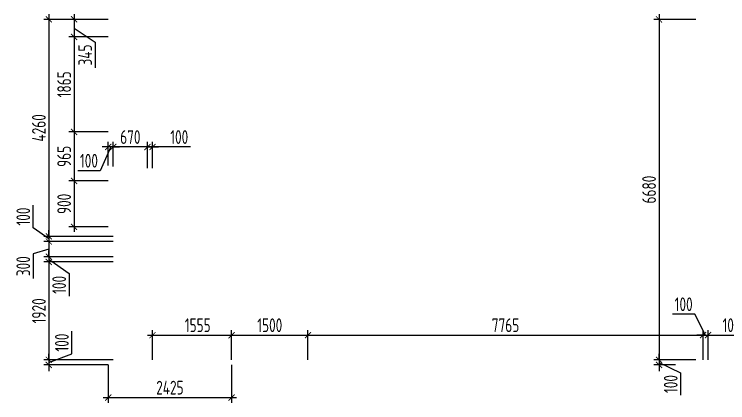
# Model space of a CAD drawing. Header units: millimetres. Extents: x -350007 to 536090, y -888 to 198380.
# Drawn here: x 85126 to 99144, y 119830 to 127451 of the extents above; entities that cross this region are included whole.
import ezdxf

# ---------------------------------------------------------------- set-up
doc = ezdxf.new("R2010")
doc.units = ezdxf.units.MM
doc.layers.add('АР_Размеры нов.', color=15, linetype='Continuous', lineweight=0)
doc.styles.add('ISOCPEUR', font='isocpeur.ttf', dxfattribs={"width": 0.7})
doc.dimstyles.new('R_100', dxfattribs={"dimtxt": 270, "dimasz": 120, "dimexe": 100, "dimexo": 0, "dimgap": 60, "dimtad": 1, "dimdec": 0, "dimrnd": 5, "dimzin": 0, "dimdsep": 46, "dimtxsty": 'ISOCPEUR', "dimblk": 'ARCHTICK', "dimcen": 0, "dimdle": 100, "dimclrd": 256, "dimclre": 256, "dimclrt": 256, "dimadec": 0, "dimazin": 0, "dimtfac": 2, "dimtdec": 0, "dimtofl": 0, "dimtmove": 1, "dimatfit": 3, "dimfxl": 1, "dimtvp": 3, "dimtolj": 1, "dimtzin": 0, "dimarcsym": 0})

# ---------------------------------------------------------------- blocks, each defined once
blk = doc.blocks.new('_ArchTick')
at = {"color": 0, "linetype": 'ByBlock', "const_width": 0.15}
blk.add_lwpolyline([(-0.5, -0.5), (0.5, 0.5)], dxfattribs=at)
blk = doc.blocks.new('*D2378')
at = {"layer": 'Defpoints', "color": 0, "ltscale": 500, "transparency": 16777216}
for p in [(87842, 124847), (87742, 124429), (87842, 124429)]:
    blk.add_point(p, dxfattribs=at)
at = {"layer": 'АР_Размеры нов.', "lineweight": -2, "ltscale": 500, "transparency": 16777216}
for p, q in [((87742, 124429), (87742, 124947)), ((87842, 124429), (87842, 124947)), ((87742, 124847), (87622, 124847)), ((87742, 124847), (87842, 124847)), ((87842, 124847), (87962, 124847)), ((88588, 124847), (87842, 124847))]:
    blk.add_line(p, q, dxfattribs=at)
at = {"layer": 'АР_Размеры нов.', "lineweight": -2, "ltscale": 500, "transparency": 16777216, "xscale": 120, "yscale": 120, "zscale": 120}
blk.add_blockref('_ArchTick', (87742, 124847), dxfattribs=at)
at = {"layer": 'АР_Размеры нов.', "lineweight": -2, "ltscale": 500, "transparency": 16777216, "xscale": 120, "yscale": 120, "zscale": 120, "rotation": 180}
blk.add_blockref('_ArchTick', (87842, 124847), dxfattribs=at)
at = {"layer": 'АР_Размеры нов.', "lineweight": 13, "ltscale": 500, "transparency": 16777216, "insert": (88367, 125042), "char_height": 270, "attachment_point": 5, "style": 'ISOCPEUR'}
blk.add_mtext('\\A1;100', dxfattribs=at)
blk = doc.blocks.new('*D2379')
at = {"layer": 'Defpoints', "color": 0, "ltscale": 500, "transparency": 16777216}
for p in [(87072, 124847), (87742, 124801), (87072, 124757)]:
    blk.add_point(p, dxfattribs=at)
at = {"layer": 'АР_Размеры нов.', "lineweight": -2, "ltscale": 500, "transparency": 16777216}
for p, q in [((87072, 124757), (87072, 124947)), ((87742, 124801), (87742, 124947)), ((87842, 124847), (86972, 124847))]:
    blk.add_line(p, q, dxfattribs=at)
at = {"layer": 'АР_Размеры нов.', "lineweight": -2, "ltscale": 500, "transparency": 16777216, "xscale": 120, "yscale": 120, "zscale": 120, "rotation": 180}
blk.add_blockref('_ArchTick', (87072, 124847), dxfattribs=at)
at = {"layer": 'АР_Размеры нов.', "lineweight": -2, "ltscale": 500, "transparency": 16777216, "xscale": 120, "yscale": 120, "zscale": 120}
blk.add_blockref('_ArchTick', (87742, 124847), dxfattribs=at)
at = {"layer": 'АР_Размеры нов.', "lineweight": 13, "ltscale": 500, "transparency": 16777216, "insert": (87407, 125042), "char_height": 270, "attachment_point": 5, "style": 'ISOCPEUR'}
blk.add_mtext('\\A1;670', dxfattribs=at)
blk = doc.blocks.new('*D2380')
at = {"layer": 'Defpoints', "color": 0, "ltscale": 500, "transparency": 16777216}
for p in [(86972, 124847), (86972, 124486), (87072, 124462)]:
    blk.add_point(p, dxfattribs=at)
at = {"layer": 'АР_Размеры нов.', "lineweight": -2, "ltscale": 500, "transparency": 16777216}
for p, q in [((86972, 124486), (86972, 124947)), ((87072, 124462), (87072, 124947)), ((87022, 124847), (86814, 124382)), ((86972, 124847), (86852, 124847)), ((87072, 124847), (86972, 124847)), ((87072, 124847), (87192, 124847)), ((86814, 124382), (86373, 124382))]:
    blk.add_line(p, q, dxfattribs=at)
at = {"layer": 'АР_Размеры нов.', "lineweight": -2, "ltscale": 500, "transparency": 16777216, "xscale": 120, "yscale": 120, "zscale": 120}
blk.add_blockref('_ArchTick', (86972, 124847), dxfattribs=at)
at = {"layer": 'АР_Размеры нов.', "lineweight": -2, "ltscale": 500, "transparency": 16777216, "xscale": 120, "yscale": 120, "zscale": 120, "rotation": 180}
blk.add_blockref('_ArchTick', (87072, 124847), dxfattribs=at)
at = {"layer": 'АР_Размеры нов.', "lineweight": 13, "ltscale": 500, "transparency": 16777216, "insert": (86593, 124577), "char_height": 270, "attachment_point": 5, "style": 'ISOCPEUR'}
blk.add_mtext('\\A1;100', dxfattribs=at)
blk = doc.blocks.new('*D2381')
at = {"layer": 'Defpoints', "color": 0, "ltscale": 500, "transparency": 16777216}
for p in [(86972, 127351), (85805, 123093), (87072, 123093)]:
    blk.add_point(p, dxfattribs=at)
at = {"layer": 'АР_Размеры нов.', "lineweight": -2, "ltscale": 500, "transparency": 16777216}
for p, q in [((85805, 127451), (85805, 122993)), ((86972, 127351), (85705, 127351)), ((87072, 123093), (85705, 123093))]:
    blk.add_line(p, q, dxfattribs=at)
at = {"layer": 'АР_Размеры нов.', "lineweight": -2, "ltscale": 500, "transparency": 16777216, "xscale": 120, "yscale": 120, "zscale": 120}
for p, rotation in [((85805, 127351), 90), ((85805, 123093), 270)]:
    blk.add_blockref('_ArchTick', p, dxfattribs=dict(at, rotation=rotation))
at = {"layer": 'АР_Размеры нов.', "lineweight": 13, "ltscale": 500, "transparency": 16777216, "insert": (85610, 125222), "char_height": 270, "attachment_point": 5, "rotation": 90, "style": 'ISOCPEUR'}
blk.add_mtext('\\A1;4260', dxfattribs=at)
blk = doc.blocks.new('*D2382')
at = {"layer": 'Defpoints', "color": 0, "ltscale": 500, "transparency": 16777216}
for p in [(87072, 123093), (85805, 122993), (87072, 122993)]:
    blk.add_point(p, dxfattribs=at)
at = {"layer": 'АР_Размеры нов.', "lineweight": -2, "ltscale": 500, "transparency": 16777216}
for p, q in [((85498, 123261), (85498, 123703)), ((85805, 123043), (85498, 123261)), ((87072, 123093), (85705, 123093)), ((85805, 123093), (85805, 123213)), ((85805, 123093), (85805, 122993)), ((87072, 122993), (85705, 122993)), ((85805, 122993), (85805, 122873))]:
    blk.add_line(p, q, dxfattribs=at)
at = {"layer": 'АР_Размеры нов.', "lineweight": -2, "ltscale": 500, "transparency": 16777216, "xscale": 120, "yscale": 120, "zscale": 120}
for p, rotation in [((85805, 123093), 270), ((85805, 122993), 90)]:
    blk.add_blockref('_ArchTick', p, dxfattribs=dict(at, rotation=rotation))
at = {"layer": 'АР_Размеры нов.', "lineweight": 13, "ltscale": 500, "transparency": 16777216, "insert": (85303, 123482), "char_height": 270, "attachment_point": 5, "rotation": 90, "style": 'ISOCPEUR'}
blk.add_mtext('\\A1;100', dxfattribs=at)
blk = doc.blocks.new('*D2383')
at = {"layer": 'Defpoints', "color": 0, "ltscale": 500, "transparency": 16777216}
for p in [(87072, 122993), (85805, 122693), (87072, 122693)]:
    blk.add_point(p, dxfattribs=at)
at = {"layer": 'АР_Размеры нов.', "lineweight": -2, "ltscale": 500, "transparency": 16777216}
for p, q in [((85805, 123093), (85805, 122593)), ((87072, 122993), (85705, 122993)), ((85805, 122843), (85498, 122748)), ((85498, 122748), (85498, 122268)), ((87072, 122693), (85705, 122693))]:
    blk.add_line(p, q, dxfattribs=at)
at = {"layer": 'АР_Размеры нов.', "lineweight": -2, "ltscale": 500, "transparency": 16777216, "xscale": 120, "yscale": 120, "zscale": 120}
for p, rotation in [((85805, 122993), 90), ((85805, 122693), 270)]:
    blk.add_blockref('_ArchTick', p, dxfattribs=dict(at, rotation=rotation))
at = {"layer": 'АР_Размеры нов.', "lineweight": 13, "ltscale": 500, "transparency": 16777216, "insert": (85303, 122508), "char_height": 270, "attachment_point": 5, "rotation": 90, "style": 'ISOCPEUR'}
blk.add_mtext('\\A1;300', dxfattribs=at)
blk = doc.blocks.new('*D2384')
at = {"layer": 'Defpoints', "color": 0, "ltscale": 500, "transparency": 16777216}
for p in [(87072, 122693), (85805, 122593), (87072, 122593)]:
    blk.add_point(p, dxfattribs=at)
at = {"layer": 'АР_Размеры нов.', "lineweight": -2, "ltscale": 500, "transparency": 16777216}
for p, q in [((85805, 122693), (85805, 122813)), ((87072, 122693), (85705, 122693)), ((85805, 122693), (85805, 122593)), ((87072, 122593), (85705, 122593)), ((85805, 122643), (86203, 122363)), ((85805, 122593), (85805, 122473)), ((86203, 122363), (86203, 121921))]:
    blk.add_line(p, q, dxfattribs=at)
at = {"layer": 'АР_Размеры нов.', "lineweight": -2, "ltscale": 500, "transparency": 16777216, "xscale": 120, "yscale": 120, "zscale": 120}
for p, rotation in [((85805, 122693), 270), ((85805, 122593), 90)]:
    blk.add_blockref('_ArchTick', p, dxfattribs=dict(at, rotation=rotation))
at = {"layer": 'АР_Размеры нов.', "lineweight": 13, "ltscale": 500, "transparency": 16777216, "insert": (86008, 122142), "char_height": 270, "attachment_point": 5, "rotation": 90, "style": 'ISOCPEUR'}
blk.add_mtext('\\A1;100', dxfattribs=at)
blk = doc.blocks.new('*D2385')
at = {"layer": 'Defpoints', "color": 0, "ltscale": 500, "transparency": 16777216}
for p in [(87072, 122593), (85805, 120671), (87072, 120671)]:
    blk.add_point(p, dxfattribs=at)
at = {"layer": 'АР_Размеры нов.', "lineweight": -2, "ltscale": 500, "transparency": 16777216}
for p, q in [((85805, 122693), (85805, 120571)), ((87072, 122593), (85705, 122593)), ((87072, 120671), (85705, 120671))]:
    blk.add_line(p, q, dxfattribs=at)
at = {"layer": 'АР_Размеры нов.', "lineweight": -2, "ltscale": 500, "transparency": 16777216, "xscale": 120, "yscale": 120, "zscale": 120}
for p, rotation in [((85805, 122593), 90), ((85805, 120671), 270)]:
    blk.add_blockref('_ArchTick', p, dxfattribs=dict(at, rotation=rotation))
at = {"layer": 'АР_Размеры нов.', "lineweight": 13, "ltscale": 500, "transparency": 16777216, "insert": (85610, 121632), "char_height": 270, "attachment_point": 5, "rotation": 90, "style": 'ISOCPEUR'}
blk.add_mtext('\\A1;1920', dxfattribs=at)
blk = doc.blocks.new('*D2386')
at = {"layer": 'Defpoints', "color": 0, "ltscale": 500, "transparency": 16777216}
for p in [(89395, 121155), (87842, 120671), (89395, 120671)]:
    blk.add_point(p, dxfattribs=at)
at = {"layer": 'АР_Размеры нов.', "lineweight": -2, "ltscale": 500, "transparency": 16777216}
for p, q in [((87742, 121155), (89495, 121155)), ((87842, 120671), (87842, 121255)), ((89395, 120671), (89395, 121255))]:
    blk.add_line(p, q, dxfattribs=at)
at = {"layer": 'АР_Размеры нов.', "lineweight": -2, "ltscale": 500, "transparency": 16777216, "xscale": 120, "yscale": 120, "zscale": 120, "rotation": 180}
blk.add_blockref('_ArchTick', (87842, 121155), dxfattribs=at)
at = {"layer": 'АР_Размеры нов.', "lineweight": -2, "ltscale": 500, "transparency": 16777216, "xscale": 120, "yscale": 120, "zscale": 120}
blk.add_blockref('_ArchTick', (89395, 121155), dxfattribs=at)
at = {"layer": 'АР_Размеры нов.', "lineweight": 13, "ltscale": 500, "transparency": 16777216, "insert": (88730, 121350), "char_height": 270, "attachment_point": 5, "style": 'ISOCPEUR'}
blk.add_mtext('\\A1;1555', dxfattribs=at)
blk = doc.blocks.new('*D2387')
at = {"layer": 'Defpoints', "color": 0, "ltscale": 500, "transparency": 16777216}
for p in [(90896, 121155), (89395, 120671), (90896, 120671)]:
    blk.add_point(p, dxfattribs=at)
at = {"layer": 'АР_Размеры нов.', "lineweight": -2, "ltscale": 500, "transparency": 16777216}
for p, q in [((89295, 121155), (90996, 121155)), ((89395, 120671), (89395, 121255)), ((90896, 120671), (90896, 121255))]:
    blk.add_line(p, q, dxfattribs=at)
at = {"layer": 'АР_Размеры нов.', "lineweight": -2, "ltscale": 500, "transparency": 16777216, "xscale": 120, "yscale": 120, "zscale": 120, "rotation": 180}
blk.add_blockref('_ArchTick', (89395, 121155), dxfattribs=at)
at = {"layer": 'АР_Размеры нов.', "lineweight": -2, "ltscale": 500, "transparency": 16777216, "xscale": 120, "yscale": 120, "zscale": 120}
blk.add_blockref('_ArchTick', (90896, 121155), dxfattribs=at)
at = {"layer": 'АР_Размеры нов.', "lineweight": 13, "ltscale": 500, "transparency": 16777216, "insert": (90146, 121350), "char_height": 270, "attachment_point": 5, "style": 'ISOCPEUR'}
blk.add_mtext('\\A1;1500', dxfattribs=at)
blk = doc.blocks.new('*D2388')
at = {"layer": 'Defpoints', "color": 0, "ltscale": 500, "transparency": 16777216}
for p in [(98659, 121155), (90896, 120671), (98659, 120671)]:
    blk.add_point(p, dxfattribs=at)
at = {"layer": 'АР_Размеры нов.', "lineweight": -2, "ltscale": 500, "transparency": 16777216}
for p, q in [((90796, 121155), (98759, 121155)), ((90896, 120671), (90896, 121255)), ((98659, 120671), (98659, 121255))]:
    blk.add_line(p, q, dxfattribs=at)
at = {"layer": 'АР_Размеры нов.', "lineweight": -2, "ltscale": 500, "transparency": 16777216, "xscale": 120, "yscale": 120, "zscale": 120, "rotation": 180}
blk.add_blockref('_ArchTick', (90896, 121155), dxfattribs=at)
at = {"layer": 'АР_Размеры нов.', "lineweight": -2, "ltscale": 500, "transparency": 16777216, "xscale": 120, "yscale": 120, "zscale": 120}
blk.add_blockref('_ArchTick', (98659, 121155), dxfattribs=at)
at = {"layer": 'АР_Размеры нов.', "lineweight": 13, "ltscale": 500, "transparency": 16777216, "insert": (94778, 121350), "char_height": 270, "attachment_point": 5, "style": 'ISOCPEUR'}
blk.add_mtext('\\A1;7765', dxfattribs=at)
blk = doc.blocks.new('*D2389')
at = {"layer": 'Defpoints', "color": 0, "ltscale": 500, "transparency": 16777216}
for p in [(98759, 121155), (98659, 120671), (98759, 120671)]:
    blk.add_point(p, dxfattribs=at)
at = {"layer": 'АР_Размеры нов.', "lineweight": -2, "ltscale": 500, "transparency": 16777216}
for p, q in [((98498, 121566), (98057, 121566)), ((98709, 121155), (98498, 121566)), ((98659, 121155), (98539, 121155)), ((98659, 120671), (98659, 121255)), ((98659, 121155), (98759, 121155)), ((98759, 120671), (98759, 121255)), ((98759, 121155), (98879, 121155))]:
    blk.add_line(p, q, dxfattribs=at)
at = {"layer": 'АР_Размеры нов.', "lineweight": -2, "ltscale": 500, "transparency": 16777216, "xscale": 120, "yscale": 120, "zscale": 120}
blk.add_blockref('_ArchTick', (98659, 121155), dxfattribs=at)
at = {"layer": 'АР_Размеры нов.', "lineweight": -2, "ltscale": 500, "transparency": 16777216, "xscale": 120, "yscale": 120, "zscale": 120, "rotation": 180}
blk.add_blockref('_ArchTick', (98759, 121155), dxfattribs=at)
at = {"layer": 'АР_Размеры нов.', "lineweight": 13, "ltscale": 500, "transparency": 16777216, "insert": (98278, 121761), "char_height": 270, "attachment_point": 5, "style": 'ISOCPEUR'}
blk.add_mtext('\\A1;100', dxfattribs=at)
blk = doc.blocks.new('*D2390')
at = {"layer": 'Defpoints', "color": 0, "ltscale": 500, "transparency": 16777216}
for p in [(99771, 121155), (98759, 120671), (99771, 120671)]:
    blk.add_point(p, dxfattribs=at)
at = {"layer": 'АР_Размеры нов.', "lineweight": -2, "ltscale": 500, "transparency": 16777216}
for p, q in [((98659, 121155), (99871, 121155)), ((98759, 120671), (98759, 121255)), ((99771, 120671), (99771, 121255))]:
    blk.add_line(p, q, dxfattribs=at)
at = {"layer": 'АР_Размеры нов.', "lineweight": -2, "ltscale": 500, "transparency": 16777216, "xscale": 120, "yscale": 120, "zscale": 120, "rotation": 180}
blk.add_blockref('_ArchTick', (98759, 121155), dxfattribs=at)
at = {"layer": 'АР_Размеры нов.', "lineweight": -2, "ltscale": 500, "transparency": 16777216, "xscale": 120, "yscale": 120, "zscale": 120}
blk.add_blockref('_ArchTick', (99771, 121155), dxfattribs=at)
at = {"layer": 'АР_Размеры нов.', "lineweight": 13, "ltscale": 500, "transparency": 16777216, "insert": (99265, 121350), "char_height": 270, "attachment_point": 5, "style": 'ISOCPEUR'}
blk.add_mtext('\\A1;1010', dxfattribs=at)
blk = doc.blocks.new('*D2400')
at = {"layer": 'Defpoints', "color": 0, "ltscale": 500, "transparency": 16777216}
for p in [(98517, 127351), (97794, 120671), (98517, 120671)]:
    blk.add_point(p, dxfattribs=at)
at = {"layer": 'АР_Размеры нов.', "lineweight": -2, "ltscale": 500, "transparency": 16777216}
for p, q in [((97794, 127451), (97794, 120571)), ((98517, 127351), (97694, 127351)), ((98517, 120671), (97694, 120671))]:
    blk.add_line(p, q, dxfattribs=at)
at = {"layer": 'АР_Размеры нов.', "lineweight": -2, "ltscale": 500, "transparency": 16777216, "xscale": 120, "yscale": 120, "zscale": 120}
for p, rotation in [((97794, 127351), 90), ((97794, 120671), 270)]:
    blk.add_blockref('_ArchTick', p, dxfattribs=dict(at, rotation=rotation))
at = {"layer": 'АР_Размеры нов.', "lineweight": 13, "ltscale": 500, "transparency": 16777216, "insert": (97599, 124011), "char_height": 270, "attachment_point": 5, "rotation": 90, "style": 'ISOCPEUR'}
blk.add_mtext('\\A1;6680', dxfattribs=at)
blk = doc.blocks.new('*D2401')
at = {"layer": 'Defpoints', "color": 0, "ltscale": 500, "transparency": 16777216}
for p in [(97794, 120571), (98118, 120571), (98517, 120671)]:
    blk.add_point(p, dxfattribs=at)
at = {"layer": 'АР_Размеры нов.', "lineweight": -2, "ltscale": 500, "transparency": 16777216}
for p, q in [((97794, 120671), (97794, 120791)), ((98517, 120671), (97694, 120671)), ((98118, 120571), (97694, 120571)), ((97794, 120671), (97794, 120571)), ((97794, 120621), (98219, 120416)), ((97794, 120571), (97794, 120451)), ((98219, 120416), (98219, 119975))]:
    blk.add_line(p, q, dxfattribs=at)
at = {"layer": 'АР_Размеры нов.', "lineweight": -2, "ltscale": 500, "transparency": 16777216, "xscale": 120, "yscale": 120, "zscale": 120}
for p, rotation in [((97794, 120671), 270), ((97794, 120571), 90)]:
    blk.add_blockref('_ArchTick', p, dxfattribs=dict(at, rotation=rotation))
at = {"layer": 'АР_Размеры нов.', "lineweight": 13, "ltscale": 500, "transparency": 16777216, "insert": (98024, 120196), "char_height": 270, "attachment_point": 5, "rotation": 90, "style": 'ISOCPEUR'}
blk.add_mtext('\\A1;100', dxfattribs=at)
blk = doc.blocks.new('*D4107')
at = {"layer": 'Defpoints', "color": 0, "transparency": 16777216}
for p in [(86972, 127351), (86301, 127008), (86972, 127008)]:
    blk.add_point(p, dxfattribs=at)
at = {"layer": 'АР_Размеры нов.', "lineweight": -2, "transparency": 16777216}
for p, q in [((86301, 127451), (86301, 126908)), ((86972, 127351), (86201, 127351)), ((86301, 127179), (86713, 126901)), ((86972, 127008), (86201, 127008)), ((86713, 126901), (86713, 126403))]:
    blk.add_line(p, q, dxfattribs=at)
at = {"layer": 'АР_Размеры нов.', "lineweight": -2, "transparency": 16777216, "xscale": 120, "yscale": 120, "zscale": 120}
for p, rotation in [((86301, 127351), 90), ((86301, 127008), 270)]:
    blk.add_blockref('_ArchTick', p, dxfattribs=dict(at, rotation=rotation))
at = {"layer": 'АР_Размеры нов.', "transparency": 16777216, "insert": (86518, 126652), "char_height": 270, "attachment_point": 5, "rotation": 90, "style": 'ISOCPEUR'}
blk.add_mtext('\\A1;345', dxfattribs=at)
blk = doc.blocks.new('*D4108')
at = {"layer": 'Defpoints', "color": 0, "transparency": 16777216}
for p in [(86972, 127008), (86301, 125144), (86972, 125144)]:
    blk.add_point(p, dxfattribs=at)
at = {"layer": 'АР_Размеры нов.', "lineweight": -2, "transparency": 16777216}
for p, q in [((86972, 127008), (86201, 127008)), ((86301, 127108), (86301, 125044)), ((86972, 125144), (86201, 125144))]:
    blk.add_line(p, q, dxfattribs=at)
at = {"layer": 'АР_Размеры нов.', "lineweight": -2, "transparency": 16777216, "xscale": 120, "yscale": 120, "zscale": 120}
for p, rotation in [((86301, 127008), 90), ((86301, 125144), 270)]:
    blk.add_blockref('_ArchTick', p, dxfattribs=dict(at, rotation=rotation))
at = {"layer": 'АР_Размеры нов.', "transparency": 16777216, "insert": (86106, 126076), "char_height": 270, "attachment_point": 5, "rotation": 90, "style": 'ISOCPEUR'}
blk.add_mtext('\\A1;1865', dxfattribs=at)
blk = doc.blocks.new('*D4175')
at = {"layer": 'Defpoints', "color": 0, "transparency": 16777216}
for p in [(85805, 120571), (86972, 120571), (87072, 120671)]:
    blk.add_point(p, dxfattribs=at)
at = {"layer": 'АР_Размеры нов.', "lineweight": -2, "transparency": 16777216}
for p, q in [((86256, 120789), (86256, 121230)), ((85805, 120671), (85805, 120791)), ((85805, 120621), (86256, 120789)), ((87072, 120671), (85705, 120671)), ((86972, 120571), (85705, 120571)), ((85805, 120671), (85805, 120571)), ((85805, 120571), (85805, 120451))]:
    blk.add_line(p, q, dxfattribs=at)
at = {"layer": 'АР_Размеры нов.', "lineweight": -2, "transparency": 16777216, "xscale": 120, "yscale": 120, "zscale": 120}
for p, rotation in [((85805, 120671), 270), ((85805, 120571), 90)]:
    blk.add_blockref('_ArchTick', p, dxfattribs=dict(at, rotation=rotation))
at = {"layer": 'АР_Размеры нов.', "transparency": 16777216, "insert": (86061, 121009), "char_height": 270, "attachment_point": 5, "rotation": 90, "style": 'ISOCPEUR'}
blk.add_mtext('\\A1;100', dxfattribs=at)
blk = doc.blocks.new('*D4176')
at = {"layer": 'Defpoints', "color": 0, "transparency": 16777216}
for p in [(86972, 125144), (86301, 124181), (86972, 124181)]:
    blk.add_point(p, dxfattribs=at)
at = {"layer": 'АР_Размеры нов.', "lineweight": -2, "transparency": 16777216}
for p, q in [((86301, 125244), (86301, 124081)), ((86972, 125144), (86201, 125144)), ((86972, 124181), (86201, 124181))]:
    blk.add_line(p, q, dxfattribs=at)
at = {"layer": 'АР_Размеры нов.', "lineweight": -2, "transparency": 16777216, "xscale": 120, "yscale": 120, "zscale": 120}
for p, rotation in [((86301, 125144), 90), ((86301, 124181), 270)]:
    blk.add_blockref('_ArchTick', p, dxfattribs=dict(at, rotation=rotation))
at = {"layer": 'АР_Размеры нов.', "transparency": 16777216, "insert": (86106, 124663), "char_height": 270, "attachment_point": 5, "rotation": 90, "style": 'ISOCPEUR'}
blk.add_mtext('\\A1;965', dxfattribs=at)
blk = doc.blocks.new('*D4177')
at = {"layer": 'Defpoints', "color": 0, "transparency": 16777216}
for p in [(86972, 124181), (86301, 123281), (86972, 123281)]:
    blk.add_point(p, dxfattribs=at)
at = {"layer": 'АР_Размеры нов.', "lineweight": -2, "transparency": 16777216}
for p, q in [((86301, 124281), (86301, 123181)), ((86972, 124181), (86201, 124181)), ((86972, 123281), (86201, 123281))]:
    blk.add_line(p, q, dxfattribs=at)
at = {"layer": 'АР_Размеры нов.', "lineweight": -2, "transparency": 16777216, "xscale": 120, "yscale": 120, "zscale": 120}
for p, rotation in [((86301, 124181), 90), ((86301, 123281), 270)]:
    blk.add_blockref('_ArchTick', p, dxfattribs=dict(at, rotation=rotation))
at = {"layer": 'АР_Размеры нов.', "transparency": 16777216, "insert": (86106, 123731), "char_height": 270, "attachment_point": 5, "rotation": 90, "style": 'ISOCPEUR'}
blk.add_mtext('\\A1;900', dxfattribs=at)
blk = doc.blocks.new('*D4189')
at = {"layer": 'Defpoints', "color": 0, "transparency": 16777216}
for p in [(86972, 120571), (89395, 120571), (89395, 119930)]:
    blk.add_point(p, dxfattribs=at)
at = {"layer": 'АР_Размеры нов.', "lineweight": -2, "transparency": 16777216}
for p, q in [((86972, 120571), (86972, 119830)), ((89395, 120571), (89395, 119830)), ((86872, 119930), (89495, 119930))]:
    blk.add_line(p, q, dxfattribs=at)
at = {"layer": 'АР_Размеры нов.', "lineweight": -2, "transparency": 16777216, "xscale": 120, "yscale": 120, "zscale": 120, "rotation": 180}
blk.add_blockref('_ArchTick', (86972, 119930), dxfattribs=at)
at = {"layer": 'АР_Размеры нов.', "lineweight": -2, "transparency": 16777216, "xscale": 120, "yscale": 120, "zscale": 120}
blk.add_blockref('_ArchTick', (89395, 119930), dxfattribs=at)
at = {"layer": 'АР_Размеры нов.', "transparency": 16777216, "insert": (88184, 120125), "char_height": 270, "attachment_point": 5, "style": 'ISOCPEUR'}
blk.add_mtext('\\A1;2425', dxfattribs=at)

msp = doc.modelspace()

# ---------------------------------------------------------------- dimensions: what is measured, and where the dimension line sits
at = {"layer": 'АР_Размеры нов.', "lineweight": 13, "ltscale": 500}
for base, p1, p2, picture, middle in [((85805.4, 123092.8), (86972.4, 127350.7), (87072.4, 123092.8), '*D2381', (85610.4, 125221.7)), ((97793.9, 120670.7), (98517.4, 127350.7), (98517.4, 120670.7), '*D2400', (97598.9, 124010.7)), ((85805.4, 120670.7), (87072.3, 122592.8), (87072.4, 120670.7), '*D2385', (85610.4, 121631.7))]:
    dim = msp.add_linear_dim(base=base, p1=p1, p2=p2, angle=90, dimstyle='R_100', override={"dimpost": '\\X'}, dxfattribs=at)
    dim.commit()
    dim.dimension.update_dxf_attribs({"geometry": picture, "text_midpoint": middle})
at = {"layer": 'АР_Размеры нов.'}
for base, p1, p2, picture, middle in [((86301.5, 127008.1), (86972.4, 127350.7), (86972.4, 127008.1), '*D4107', (86713.1, 126841)), ((85805.4, 120570.8), (87072.4, 120670.7), (86972.4, 120570.8), '*D4175', (86255.9, 120848.8))]:
    dim = msp.add_linear_dim(base=base, p1=p1, p2=p2, angle=90, dimstyle='R_100', override={"dimpost": '\\X'}, dxfattribs=at)
    dim.commit()
    dim.dimension.update_dxf_attribs({"geometry": picture, "text_midpoint": middle, "dimtype": 160})
for base, p1, p2, picture, middle in [((86301.5, 125144.1), (86972.4, 127008.1), (86972.4, 125144.1), '*D4108', (86106.5, 126076.1)), ((86301.5, 124181.1), (86972.4, 125144.1), (86972.4, 124181.1), '*D4176', (86106.5, 124662.6)), ((86301.5, 123281.1), (86972.4, 124181.1), (86972.4, 123281.1), '*D4177', (86106.5, 123731.1))]:
    dim = msp.add_linear_dim(base=base, p1=p1, p2=p2, angle=90, dimstyle='R_100', override={"dimpost": '\\X'}, dxfattribs=at)
    dim.commit()
    dim.dimension.update_dxf_attribs({"geometry": picture, "text_midpoint": middle})
at = {"layer": 'АР_Размеры нов.', "lineweight": 13, "ltscale": 500}
for base, p1, p2, picture, middle in [((87072.4, 124847.3), (87742.4, 124800.7), (87072.4, 124756.9), '*D2379', (87407.4, 125042.3)), ((90896.3, 121154.9), (89395.3, 120670.8), (90896.3, 120670.8), '*D2387', (90145.8, 121349.9)), ((98658.9, 121154.9), (90896.3, 120670.8), (98658.9, 120670.7), '*D2388', (94777.6, 121349.9)), ((99771.2, 121154.9), (98758.9, 120670.7), (99771.2, 120670.7), '*D2390', (99265, 121349.9))]:
    dim = msp.add_linear_dim(base=base, p1=p1, p2=p2, dimstyle='R_100', override={"dimpost": '\\X'}, dxfattribs=at)
    dim.commit()
    dim.dimension.update_dxf_attribs({"geometry": picture, "text_midpoint": middle})
for base, p1, p2, picture, middle in [((87842.4, 124847.3), (87742.4, 124429.2), (87842.4, 124429.2), '*D2378', (88366.9, 124761.1)), ((86972.4, 124847.3), (87072.4, 124462.4), (86972.4, 124486.3), '*D2380', (86754.1, 124382.4)), ((98758.9, 121154.9), (98658.9, 120670.7), (98758.9, 120670.7), '*D2389', (98438.3, 121565.7)), ((89395.3, 121154.9), (87842.4, 120670.7), (89395.3, 120670.8), '*D2386', (88730, 121154.9))]:
    dim = msp.add_linear_dim(base=base, p1=p1, p2=p2, dimstyle='R_100', override={"dimpost": '\\X'}, dxfattribs=at)
    dim.commit()
    dim.dimension.update_dxf_attribs({"geometry": picture, "text_midpoint": middle, "dimtype": 160})
for base, p1, p2, picture, middle in [((85805.4, 122992.8), (87072.4, 123092.8), (87072.4, 122992.8), '*D2382', (85498.2, 123321.5)), ((85805.4, 122692.8), (87072.4, 122992.8), (87072.4, 122692.8), '*D2383', (85498.2, 122687.5)), ((85805.4, 122592.8), (87072.4, 122692.8), (87072.3, 122592.8), '*D2384', (86203.4, 122302.7)), ((97793.9, 120570.7), (98517.4, 120670.7), (98118, 120570.7), '*D2401', (98219, 120356.2))]:
    dim = msp.add_linear_dim(base=base, p1=p1, p2=p2, angle=90, dimstyle='R_100', override={"dimpost": '\\X'}, dxfattribs=at)
    dim.commit()
    dim.dimension.update_dxf_attribs({"geometry": picture, "text_midpoint": middle, "dimtype": 160})
at = {"layer": 'АР_Размеры нов.'}
dim = msp.add_linear_dim(base=(89395.3, 119929.5), p1=(86972.4, 120570.8), p2=(89395.3, 120570.8), dimstyle='R_100', override={"dimpost": '\\X'}, dxfattribs=at)
dim.commit()
dim.dimension.update_dxf_attribs({"geometry": '*D4189', "text_midpoint": (88183.9, 120124.5)})

doc.saveas('drawing.dxf')
